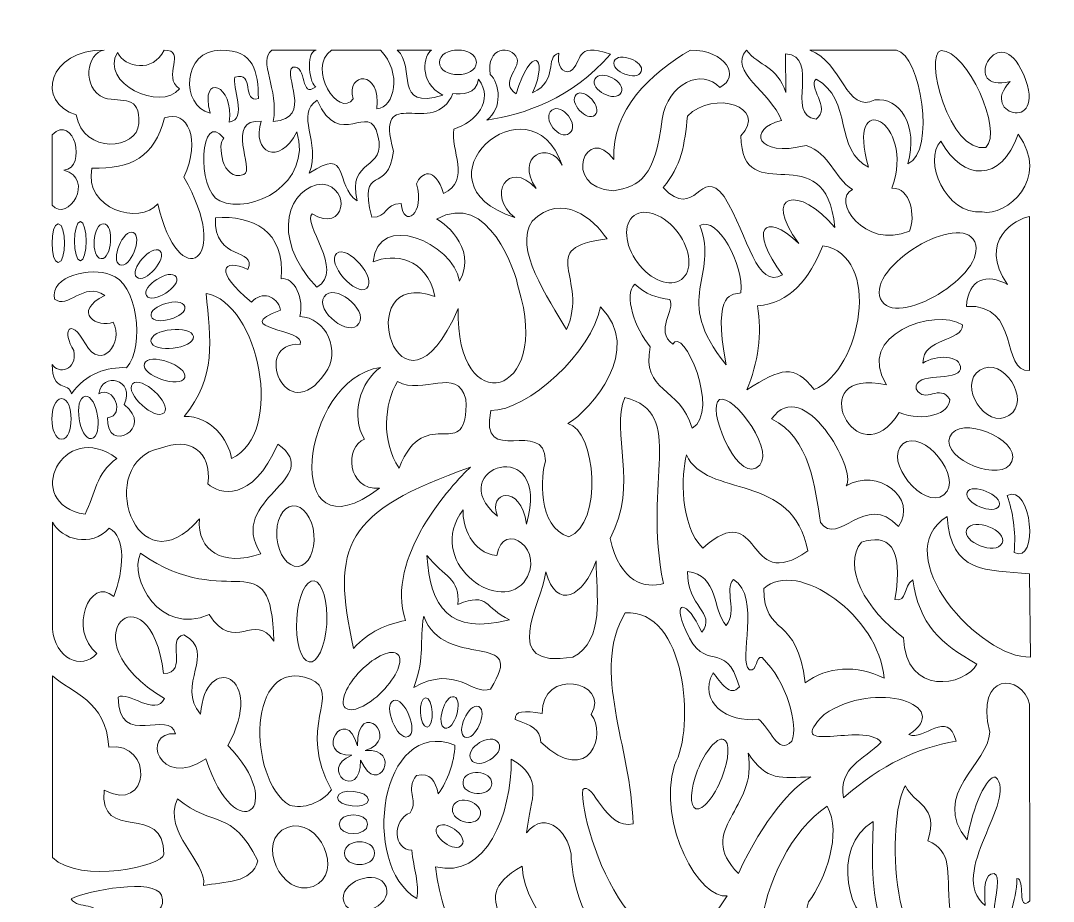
# Model space of a CAD drawing. Header units: centimetres. Extents: x -86 to 85, y -102 to 102.
# Drawn here: x 0.9 to 85.3, y 30.2 to 102.2 of the extents above; entities that cross this region are included whole.
import ezdxf

# ---------------------------------------------------------------- set-up
doc = ezdxf.new("R2010")
doc.units = ezdxf.units.CM
doc.header["$MEASUREMENT"] = 0
doc.layers.add('layer 1', color=7, linetype='Continuous')

msp = doc.modelspace()

# ---------------------------------------------------------------- linework, layer by layer
at = {"layer": 'layer 1', "color": 250, "lineweight": 9}
for points, knots in [([(82.63149, 98.24025), (80.59771, 102.19088), (77.66804, 96.21132), (81.74367, 97.20873), (81.74367, 97.20873), (79.00727, 94.45169), (85.27532, 92.81723), (82.63149, 98.24025)], [0, 0, 0, 0, 0.33333333, 0.33333333, 0.33333333, 0.33333333, 1, 1, 1, 1]), ([(45.797, 98.05835), (46.90812, 98.81141), (46.05024, 100.50659), (49.08943, 99.44958), (49.08943, 99.44958), (45.95293, 95.81635), (41.99629, 94.50495), (38.98224, 94.07004), (38.98224, 94.07004), (40.31483, 95.0085), (40.0349, 97.12484), (39.27119, 97.8049), (39.27119, 97.8049), (38.87978, 100.01605), (41.02997, 100.29372), (41.45935, 99.07193), (41.45935, 99.07193), (41.73836, 98.27797), (39.96606, 97.11551), (41.39422, 96.21095), (41.39422, 96.21095), (42.55402, 100.17616), (44.11815, 99.46736), (42.72746, 96.3019), (42.72746, 96.3019), (44.89608, 97.29932), (43.678, 99.22564), (44.87901, 99.52635), (44.87901, 99.52635), (44.6607, 98.56461), (45.19319, 97.81785), (45.797, 98.05835)], [0, 0, 0, 0, 0.11111111, 0.11111111, 0.11111111, 0.11111111, 0.22222222, 0.22222222, 0.22222222, 0.22222222, 0.33333333, 0.33333333, 0.33333333, 0.33333333, 0.44444444, 0.44444444, 0.44444444, 0.44444444, 0.55555556, 0.55555556, 0.55555556, 0.55555556, 0.66666667, 0.66666667, 0.66666667, 0.66666667, 0.77777778, 0.77777778, 0.77777778, 0.77777778, 1, 1, 1, 1]), ([(7.72425, 99.78577), (3.14924, 99.81124), (2.08835, 95.51974), (5.4446, 94.49559), (5.4446, 94.49559), (6.03346, 91.22978), (10.4683, 91.64565), (10.55064, 93.77759), (10.55064, 93.77759), (10.67203, 96.16814), (9.22734, 95.47777), (7.72424, 95.87554), (7.72424, 95.87554), (5.83337, 96.68915), (6.30512, 99.59915), (7.72425, 99.78577)], [0, 0, 0, 0, 0.2, 0.2, 0.2, 0.2, 0.4, 0.4, 0.4, 0.4, 0.6, 0.6, 0.6, 0.6, 1, 1, 1, 1]), ([(12.62376, 99.78576), (11.70637, 97.8888), (9.40914, 98.36825), (8.81387, 99.58238), (8.81387, 99.58238), (7.28617, 97.12002), (12.38705, 94.70322), (13.86595, 96.63379), (13.86595, 96.63379), (12.40539, 97.59309), (14.52065, 99.78578), (12.62376, 99.78576)], [0, 0, 0, 0, 0.25, 0.25, 0.25, 0.25, 0.5, 0.5, 0.5, 0.5, 1, 1, 1, 1]), ([(17.26635, 99.78577), (14.07637, 99.78577), (13.9611, 95.20847), (16.37208, 94.63854), (16.37208, 94.63854), (15.49898, 98.08272), (18.4159, 96.89927), (17.92746, 93.90707), (17.92746, 93.90707), (19.4983, 94.07906), (18.1241, 96.88509), (18.41155, 97.57136), (18.41155, 97.57136), (20.03782, 98.12692), (18.94763, 95.40101), (20.3251, 95.82565), (20.3251, 95.82565), (20.30802, 98.02159), (19.98165, 99.78577), (17.26635, 99.78577)], [0, 0, 0, 0, 0.16666667, 0.16666667, 0.16666667, 0.16666667, 0.33333333, 0.33333333, 0.33333333, 0.33333333, 0.5, 0.5, 0.5, 0.5, 0.66666667, 0.66666667, 0.66666667, 0.66666667, 1, 1, 1, 1]), ([(21.43125, 99.78577), (21.43125, 99.78577), (25.03925, 99.78577), (25.03925, 99.78577), (25.03925, 99.78577), (24.09412, 99.5578), (24.56593, 96.86859), (25.00685, 96.79433), (25.00685, 96.79433), (23.70675, 95.74306), (24.35026, 98.56786), (23.1436, 98.40329), (23.1436, 98.40329), (22.24712, 97.83409), (24.88444, 94.17297), (21.53039, 93.95807), (21.53039, 93.95807), (22.04109, 96.60589), (20.23455, 98.8921), (21.43125, 99.78577)], [0, 0, 0, 0, 0.16666667, 0.16666667, 0.16666667, 0.16666667, 0.33333333, 0.33333333, 0.33333333, 0.33333333, 0.5, 0.5, 0.5, 0.5, 0.66666667, 0.66666667, 0.66666667, 0.66666667, 1, 1, 1, 1]), ([(28.07634, 95.81631), (27.42935, 97.95972), (30.3891, 98.26426), (30.00482, 94.97535), (30.00482, 94.97535), (31.46367, 95.16423), (32.09387, 97.8674), (30.3031, 99.78576), (30.3031, 99.78576), (30.3031, 99.78576), (26.29308, 99.78577), (26.29308, 99.78577), (26.29308, 99.78577), (24.2199, 98.31822), (26.91416, 94.13605), (28.07634, 95.81631)], [0, 0, 0, 0, 0.2, 0.2, 0.2, 0.2, 0.4, 0.4, 0.4, 0.4, 0.6, 0.6, 0.6, 0.6, 1, 1, 1, 1]), ([(31.66545, 99.78577), (31.66545, 99.78577), (34.47385, 99.78577), (34.47385, 99.78577), (34.47385, 99.78577), (33.84492, 99.43741), (33.34471, 97.13104), (35.39556, 96.11272), (35.39556, 96.11272), (31.26072, 94.82321), (33.24658, 98.37937), (31.66545, 99.78577)], [0, 0, 0, 0, 0.25, 0.25, 0.25, 0.25, 0.5, 0.5, 0.5, 0.5, 1, 1, 1, 1]), ([(38.13141, 98.78351), (38.13141, 97.45047), (35.12454, 97.45045), (35.12454, 98.78351), (35.12454, 98.78351), (35.12454, 100.11657), (38.13141, 100.11655), (38.13141, 98.78351)], [0, 0, 0, 0, 0.33333333, 0.33333333, 0.33333333, 0.33333333, 1, 1, 1, 1]), ([(55.61942, 99.78578), (52.38388, 97.87796), (49.13696, 94.90359), (49.3623, 90.83996), (49.3623, 90.83996), (47.17842, 93.90006), (44.96193, 88.56833), (49.32911, 88.2871), (49.32911, 88.2871), (51.54105, 88.62497), (52.72154, 89.46043), (53.32598, 94.15233), (53.32598, 94.15233), (53.76546, 97.0867), (56.56709, 98.32445), (58.01674, 96.72879), (58.01674, 96.72879), (59.7599, 97.61225), (58.52854, 99.78579), (55.61942, 99.78578)], [0, 0, 0, 0, 0.16666667, 0.16666667, 0.16666667, 0.16666667, 0.33333333, 0.33333333, 0.33333333, 0.33333333, 0.5, 0.5, 0.5, 0.5, 0.66666667, 0.66666667, 0.66666667, 0.66666667, 1, 1, 1, 1]), ([(51.60368, 98.02477), (51.28553, 97.19575), (49.07995, 98.04214), (49.39808, 98.87118), (49.39808, 98.87118), (49.71624, 99.70023), (51.92181, 98.85381), (51.60368, 98.02477)], [0, 0, 0, 0, 0.33333333, 0.33333333, 0.33333333, 0.33333333, 1, 1, 1, 1]), ([(60.19476, 99.78577), (58.69428, 98.01056), (62.16902, 96.41217), (63.05876, 94.03985), (63.05876, 94.03985), (60.23914, 93.37988), (60.97328, 90.94033), (65.06703, 92.00355), (65.06703, 92.00355), (67.06685, 91.2863), (67.27253, 89.45088), (68.87269, 88.38901), (68.87269, 88.38901), (67.06521, 87.61323), (69.81708, 83.42602), (73.5147, 84.99305), (73.5147, 84.99305), (74.0321, 86.18985), (73.63669, 88.57474), (72.08331, 88.4954), (72.08331, 88.4954), (74.07505, 94.06201), (68.22203, 96.84669), (70.1789, 90.22442), (70.1789, 90.22442), (67.38515, 91.52363), (68.89468, 95.77692), (65.89272, 97.4143), (65.89272, 97.4143), (65.14383, 96.82215), (67.15228, 95.08386), (65.89272, 94.14574), (65.89272, 94.14574), (63.30315, 94.4662), (66.30951, 99.2113), (63.40462, 99.49354), (63.40462, 99.49354), (63.40462, 99.49354), (63.40718, 96.33519), (63.40718, 96.33519), (63.40718, 96.33519), (62.76236, 98.46266), (61.21545, 98.46017), (60.19476, 99.78577)], [0, 0, 0, 0, 0.08333333, 0.08333333, 0.08333333, 0.08333333, 0.16666667, 0.16666667, 0.16666667, 0.16666667, 0.25, 0.25, 0.25, 0.25, 0.33333333, 0.33333333, 0.33333333, 0.33333333, 0.41666667, 0.41666667, 0.41666667, 0.41666667, 0.5, 0.5, 0.5, 0.5, 0.58333333, 0.58333333, 0.58333333, 0.58333333, 0.66666667, 0.66666667, 0.66666667, 0.66666667, 0.75, 0.75, 0.75, 0.75, 0.83333333, 0.83333333, 0.83333333, 0.83333333, 1, 1, 1, 1]), ([(65.37323, 99.7855), (65.37323, 99.7855), (72.45743, 99.77976), (72.45743, 99.77976), (72.45743, 99.77976), (74.42844, 99.40728), (75.69684, 91.52281), (73.39534, 90.48378), (73.39534, 90.48378), (74.26705, 93.66988), (72.69264, 95.99557), (70.69221, 95.71084), (70.69221, 95.71084), (68.30751, 94.5712), (68.07744, 98.79636), (65.37323, 99.7855)], [0, 0, 0, 0, 0.2, 0.2, 0.2, 0.2, 0.4, 0.4, 0.4, 0.4, 0.6, 0.6, 0.6, 0.6, 1, 1, 1, 1]), ([(76.10497, 99.75292), (74.65443, 99.44831), (76.79424, 91.2809), (79.75112, 91.84053), (79.75112, 91.84053), (81.21805, 93.18742), (78.19358, 99.78577), (76.10497, 99.75292)], [0, 0, 0, 0, 0.33333333, 0.33333333, 0.33333333, 0.33333333, 1, 1, 1, 1]), ([(43.01554, 88.47586), (41.21613, 91.14656), (44.09486, 92.44255), (45.15529, 90.38296), (45.15529, 90.38296), (42.45533, 97.9343), (32.50168, 88.9134), (41.28966, 86.1019), (41.28966, 86.1019), (38.92759, 87.8517), (40.70433, 90.98841), (43.01554, 88.47586)], [0, 0, 0, 0, 0.25, 0.25, 0.25, 0.25, 0.5, 0.5, 0.5, 0.5, 1, 1, 1, 1]), ([(49.95438, 96.31172), (49.50205, 95.44102), (47.3739, 96.54662), (47.82621, 97.41734), (47.82621, 97.41734), (48.27857, 98.28805), (50.40672, 97.18239), (49.95438, 96.31172)], [0, 0, 0, 0, 0.33333333, 0.33333333, 0.33333333, 0.33333333, 1, 1, 1, 1]), ([(29.58721, 86.14138), (30.9452, 86.09957), (30.57584, 87.22404), (31.99321, 87.26079), (31.99321, 87.26079), (32.20018, 85.10539), (33.96138, 86.46019), (33.23944, 88.85086), (33.23944, 88.85086), (33.63271, 89.78259), (34.72997, 90.38214), (35.44786, 88.0701), (35.44786, 88.0701), (37.76006, 89.15064), (35.96233, 91.64398), (36.29228, 93.33432), (36.29228, 93.33432), (38.09003, 93.89632), (39.61664, 95.67533), (38.31347, 97.40865), (38.31347, 97.40865), (38.1289, 96.15113), (36.91377, 96.15035), (36.21093, 96.25072), (36.21093, 96.25072), (34.72359, 92.46049), (29.73657, 97.29584), (31.36372, 91.5226), (31.36372, 91.5226), (30.96703, 87.92884), (28.43756, 90.58515), (29.58721, 86.14138)], [0, 0, 0, 0, 0.11111111, 0.11111111, 0.11111111, 0.11111111, 0.22222222, 0.22222222, 0.22222222, 0.22222222, 0.33333333, 0.33333333, 0.33333333, 0.33333333, 0.44444444, 0.44444444, 0.44444444, 0.44444444, 0.55555556, 0.55555556, 0.55555556, 0.55555556, 0.66666667, 0.66666667, 0.66666667, 0.66666667, 0.77777778, 0.77777778, 0.77777778, 0.77777778, 1, 1, 1, 1]), ([(47.82586, 94.47589), (47.16486, 93.87292), (45.63103, 95.55438), (46.29206, 96.15733), (46.29206, 96.15733), (46.95306, 96.76032), (48.48686, 95.07884), (47.82586, 94.47589)], [0, 0, 0, 0, 0.33333333, 0.33333333, 0.33333333, 0.33333333, 1, 1, 1, 1]), ([(55.37337, 94.40091), (55.17553, 92.07584), (54.87312, 90.30156), (53.39414, 88.56069), (53.39414, 88.56069), (56.05089, 85.70273), (56.40905, 90.44377), (58.37184, 87.8298), (58.37184, 87.8298), (60.4093, 84.46771), (61.02361, 80.2165), (63.14103, 81.42383), (63.14103, 81.42383), (60.4022, 85.07843), (61.56485, 86.76783), (64.48219, 83.98283), (64.48219, 83.98283), (61.37391, 88.12612), (64.52473, 88.798), (67.41951, 85.29357), (67.41951, 85.29357), (66.67331, 93.14758), (59.85536, 86.45408), (59.74235, 92.78864), (59.74235, 92.78864), (61.97928, 95.17683), (57.54824, 96.55137), (55.37337, 94.40091)], [0, 0, 0, 0, 0.125, 0.125, 0.125, 0.125, 0.25, 0.25, 0.25, 0.25, 0.375, 0.375, 0.375, 0.375, 0.5, 0.5, 0.5, 0.5, 0.625, 0.625, 0.625, 0.625, 0.75, 0.75, 0.75, 0.75, 1, 1, 1, 1]), ([(25.12531, 95.68661), (26.95363, 91.45674), (29.3876, 95.78436), (30.09322, 92.79348), (30.09322, 92.79348), (30.85632, 89.85965), (27.50305, 91.01177), (28.40074, 87.46208), (28.40074, 87.46208), (26.49833, 88.72384), (27.86579, 92.02458), (24.47638, 89.72041), (24.47638, 89.72041), (25.49395, 92.26952), (23.26142, 94.55466), (25.12531, 95.68661)], [0, 0, 0, 0, 0.2, 0.2, 0.2, 0.2, 0.4, 0.4, 0.4, 0.4, 0.6, 0.6, 0.6, 0.6, 1, 1, 1, 1]), ([(45.74659, 92.98867), (44.90553, 92.34143), (43.45386, 94.22787), (44.29494, 94.8751), (44.29494, 94.8751), (45.13598, 95.52234), (46.58765, 93.63588), (45.74659, 92.98867)], [0, 0, 0, 0, 0.33333333, 0.33333333, 0.33333333, 0.33333333, 1, 1, 1, 1]), ([(3.47343, 92.85539), (5.264, 94.66634), (6.34395, 90.18121), (4.43361, 89.97196), (4.43361, 89.97196), (7.00315, 89.27654), (4.78585, 85.6399), (3.47113, 87.11314), (3.47113, 87.11314), (3.47113, 87.11314), (3.47343, 92.85539), (3.47343, 92.85539)], [0, 0, 0, 0, 0.25, 0.25, 0.25, 0.25, 0.5, 0.5, 0.5, 0.5, 1, 1, 1, 1]), ([(14.22131, 89.41574), (18.26745, 82.52928), (13.80442, 79.70701), (12.10468, 87.23295), (12.10468, 87.23295), (10.62308, 85.46751), (6.04985, 86.78012), (6.71289, 90.14425), (6.71289, 90.14425), (9.94754, 90.05178), (11.79431, 91.06107), (12.66434, 94.25582), (12.66434, 94.25582), (14.50882, 94.93446), (15.70084, 92.51269), (14.22131, 89.41574)], [0, 0, 0, 0, 0.2, 0.2, 0.2, 0.2, 0.4, 0.4, 0.4, 0.4, 0.6, 0.6, 0.6, 0.6, 1, 1, 1, 1]), ([(17.50149, 92.58881), (15.55822, 95.06428), (15.20129, 88.33661), (17.16411, 87.47262), (17.16411, 87.47262), (19.7632, 86.28103), (24.75314, 88.92222), (23.46641, 93.09938), (23.46641, 93.09938), (22.02845, 90.26711), (19.73838, 91.40929), (20.5513, 93.97475), (20.5513, 93.97475), (17.52956, 94.17263), (20.07568, 90.02189), (19.13353, 89.6282), (19.13353, 89.6282), (17.32374, 88.9583), (16.94809, 92.23096), (17.50149, 92.58881)], [0, 0, 0, 0, 0.16666667, 0.16666667, 0.16666667, 0.16666667, 0.33333333, 0.33333333, 0.33333333, 0.33333333, 0.5, 0.5, 0.5, 0.5, 0.66666667, 0.66666667, 0.66666667, 0.66666667, 1, 1, 1, 1]), ([(76.07738, 92.34139), (77.89508, 89.08949), (81.00381, 88.91569), (82.40865, 92.93016), (82.40865, 92.93016), (85.05257, 89.22658), (81.44969, 86.17652), (79.45888, 86.56568), (79.45888, 86.56568), (76.41878, 86.29757), (74.62096, 90.79668), (76.07738, 92.34139)], [0, 0, 0, 0, 0.25, 0.25, 0.25, 0.25, 0.5, 0.5, 0.5, 0.5, 1, 1, 1, 1]), ([(24.70466, 86.4172), (23.86492, 85.65702), (27.42994, 81.78415), (25.10016, 80.4121), (25.10016, 80.4121), (21.11781, 84.58514), (22.90028, 88.72721), (25.56507, 88.83697), (25.56507, 88.83697), (27.95254, 88.51905), (27.4102, 84.78809), (24.70466, 86.4172)], [0, 0, 0, 0, 0.25, 0.25, 0.25, 0.25, 0.5, 0.5, 0.5, 0.5, 1, 1, 1, 1]), ([(36.76313, 80.90588), (38.30971, 83.75896), (35.16755, 85.91116), (34.87269, 85.96938), (34.87269, 85.96938), (39.12456, 88.40235), (41.37322, 81.56756), (41.5681, 80.3426), (41.5681, 80.3426), (44.41125, 71.39322), (36.35999, 69.37904), (36.64896, 78.67589), (36.64896, 78.67589), (31.85163, 67.50025), (27.58457, 82.27938), (34.75211, 79.64857), (34.75211, 79.64857), (34.07681, 82.92833), (31.32937, 83.15351), (29.7022, 82.4937), (29.7022, 82.4937), (30.02834, 86.62149), (36.19128, 84.119), (36.76313, 80.90588)], [0, 0, 0, 0, 0.14285714, 0.14285714, 0.14285714, 0.14285714, 0.28571429, 0.28571429, 0.28571429, 0.28571429, 0.42857143, 0.42857143, 0.42857143, 0.42857143, 0.57142857, 0.57142857, 0.57142857, 0.57142857, 0.71428571, 0.71428571, 0.71428571, 0.71428571, 1, 1, 1, 1]), ([(42.68979, 85.82254), (45.12333, 88.20834), (47.72882, 86.01135), (48.80764, 84.36094), (48.80764, 84.36094), (42.83289, 83.66558), (47.41511, 81.18334), (45.50001, 76.94967), (45.50001, 76.94967), (43.98968, 79.55968), (41.13973, 83.60417), (42.68979, 85.82254)], [0, 0, 0, 0, 0.25, 0.25, 0.25, 0.25, 0.5, 0.5, 0.5, 0.5, 1, 1, 1, 1]), ([(54.4151, 85.12546), (55.56692, 83.7568), (55.84685, 81.98732), (55.04022, 81.17403), (55.04022, 81.17403), (54.23358, 80.36075), (52.64533, 80.81113), (51.49351, 82.17978), (51.49351, 82.17978), (50.34169, 83.54842), (50.06176, 85.3179), (50.8684, 86.13119), (50.8684, 86.13119), (51.67503, 86.94448), (53.26327, 86.4941), (54.4151, 85.12546)], [0, 0, 0, 0, 0.2, 0.2, 0.2, 0.2, 0.4, 0.4, 0.4, 0.4, 0.6, 0.6, 0.6, 0.6, 1, 1, 1, 1]), ([(16.80653, 86.09623), (16.67168, 82.39646), (20.22845, 83.73722), (19.47017, 81.87268), (19.47017, 81.87268), (17.41377, 82.80173), (16.62392, 81.76018), (19.75513, 79.19366), (19.75513, 79.19366), (20.61896, 80.12157), (21.83255, 79.75649), (22.13687, 78.55084), (22.13687, 78.55084), (17.79576, 76.93935), (24.29051, 77.06631), (23.74958, 75.74562), (23.74958, 75.74562), (19.70406, 76.0197), (22.59921, 68.69148), (25.77662, 73.39205), (25.77662, 73.39205), (27.11916, 75.12673), (25.87221, 77.96956), (23.69647, 78.01826), (23.69647, 78.01826), (24.10284, 79.39123), (23.24537, 81.32029), (22.18584, 81.09624), (22.18584, 81.09624), (22.53385, 85.06538), (19.84056, 86.29234), (16.80653, 86.09623)], [0, 0, 0, 0, 0.11111111, 0.11111111, 0.11111111, 0.11111111, 0.22222222, 0.22222222, 0.22222222, 0.22222222, 0.33333333, 0.33333333, 0.33333333, 0.33333333, 0.44444444, 0.44444444, 0.44444444, 0.44444444, 0.55555556, 0.55555556, 0.55555556, 0.55555556, 0.66666667, 0.66666667, 0.66666667, 0.66666667, 0.77777778, 0.77777778, 0.77777778, 0.77777778, 1, 1, 1, 1]), ([(58.53768, 74.0827), (57.36145, 80.37519), (59.15497, 79.75673), (59.75227, 79.94722), (59.75227, 79.94722), (59.99944, 82.30015), (57.80225, 86.25346), (56.40215, 85.45981), (56.40215, 85.45981), (58.01121, 81.25587), (54.04988, 79.61767), (58.53768, 74.0827)], [0, 0, 0, 0, 0.25, 0.25, 0.25, 0.25, 0.5, 0.5, 0.5, 0.5, 1, 1, 1, 1]), ([(78.85056, 84.11031), (80.00355, 81.48017), (72.29364, 76.88106), (71.16365, 79.45873), (71.16365, 79.45873), (70.01067, 82.08892), (77.7206, 86.68799), (78.85056, 84.11031)], [0, 0, 0, 0, 0.33333333, 0.33333333, 0.33333333, 0.33333333, 1, 1, 1, 1]), ([(83.33903, 86.18763), (83.33903, 86.18763), (83.33903, 73.61874), (83.33903, 73.61874), (83.33903, 73.61874), (80.90486, 73.44598), (82.64628, 79.09656), (78.17181, 78.84882), (78.17181, 78.84882), (78.32366, 81.11947), (79.84778, 81.56017), (81.53148, 80.64179), (81.53148, 80.64179), (79.03136, 84.20567), (82.2579, 86.05012), (83.33903, 86.18763)], [0, 0, 0, 0, 0.2, 0.2, 0.2, 0.2, 0.4, 0.4, 0.4, 0.4, 0.6, 0.6, 0.6, 0.6, 1, 1, 1, 1]), ([(3.97607, 85.59937), (4.65107, 85.59937), (4.65104, 82.42793), (3.97607, 82.42793), (3.97607, 82.42793), (3.3011, 82.42793), (3.30107, 85.59937), (3.97607, 85.59937)], [0, 0, 0, 0, 0.33333333, 0.33333333, 0.33333333, 0.33333333, 1, 1, 1, 1]), ([(5.77641, 85.78014), (6.40269, 85.78014), (6.40269, 82.56787), (5.77641, 82.56787), (5.77641, 82.56787), (5.15016, 82.56787), (5.15016, 85.78014), (5.77641, 85.78014)], [0, 0, 0, 0, 0.33333333, 0.33333333, 0.33333333, 0.33333333, 1, 1, 1, 1]), ([(7.6838, 85.59933), (8.57024, 85.53401), (8.36022, 82.68338), (7.47381, 82.74867), (7.47381, 82.74867), (6.58739, 82.81399), (6.79738, 85.66462), (7.6838, 85.59933)], [0, 0, 0, 0, 0.33333333, 0.33333333, 0.33333333, 0.33333333, 1, 1, 1, 1]), ([(10.09928, 84.88125), (10.9214, 84.54345), (9.83511, 81.89954), (9.01297, 82.23734), (9.01297, 82.23734), (8.19082, 82.57513), (9.27713, 85.21903), (10.09928, 84.88125)], [0, 0, 0, 0, 0.33333333, 0.33333333, 0.33333333, 0.33333333, 1, 1, 1, 1]), ([(12.27212, 83.37924), (12.94159, 82.79457), (11.06138, 80.64166), (10.39193, 81.22629), (10.39193, 81.22629), (9.72245, 81.81096), (11.60264, 83.96389), (12.27212, 83.37924)], [0, 0, 0, 0, 0.33333333, 0.33333333, 0.33333333, 0.33333333, 1, 1, 1, 1]), ([(26.7189, 83.17816), (27.59819, 83.9384), (30.05699, 81.09461), (29.1777, 80.33436), (29.1777, 80.33436), (28.29844, 79.57411), (25.8396, 82.41789), (26.7189, 83.17816)], [0, 0, 0, 0, 0.33333333, 0.33333333, 0.33333333, 0.33333333, 1, 1, 1, 1]), ([(66.43319, 83.80897), (71.29551, 83.03357), (69.62426, 73.66577), (65.73359, 72.05284), (65.73359, 72.05284), (64.07659, 74.15831), (63.08497, 73.81731), (60.23285, 72.03719), (60.23285, 72.03719), (61.1443, 74.23611), (61.51095, 76.60368), (61.10208, 78.90104), (61.10208, 78.90104), (63.74532, 79.08535), (65.33847, 81.06972), (66.43319, 83.80897)], [0, 0, 0, 0, 0.2, 0.2, 0.2, 0.2, 0.4, 0.4, 0.4, 0.4, 0.6, 0.6, 0.6, 0.6, 1, 1, 1, 1]), ([(3.66788, 79.44531), (3.25075, 81.36868), (6.74052, 82.09838), (8.2303, 81.41461), (8.2303, 81.41461), (10.4069, 80.88827), (11.09238, 75.63902), (9.55232, 73.83372), (9.55232, 73.83372), (7.98889, 73.92933), (6.21345, 73.36557), (5.05079, 71.71169), (5.05079, 71.71169), (4.84387, 72.71682), (3.47344, 71.79101), (3.47344, 74.08999), (3.47344, 74.08999), (3.92896, 73.30633), (5.5535, 73.59686), (5.24437, 75.23927), (5.24437, 75.23927), (4.25361, 76.75761), (4.88697, 78.12619), (6.18409, 75.78014), (6.18409, 75.78014), (7.50854, 73.48547), (9.3536, 75.92016), (8.45822, 77.56059), (8.45822, 77.56059), (7.2208, 77.01394), (4.99188, 78.37937), (7.78582, 79.74464), (7.78582, 79.74464), (6.04342, 80.93878), (4.72781, 78.56227), (3.66788, 79.44531)], [0, 0, 0, 0, 0.1, 0.1, 0.1, 0.1, 0.2, 0.2, 0.2, 0.2, 0.3, 0.3, 0.3, 0.3, 0.4, 0.4, 0.4, 0.4, 0.5, 0.5, 0.5, 0.5, 0.6, 0.6, 0.6, 0.6, 0.7, 0.7, 0.7, 0.7, 0.8, 0.8, 0.8, 0.8, 1, 1, 1, 1]), ([(13.59765, 81.25815), (14.07376, 80.50761), (11.66002, 78.97651), (11.18393, 79.72705), (11.18393, 79.72705), (10.70783, 80.47765), (13.12157, 82.00873), (13.59765, 81.25815)], [0, 0, 0, 0, 0.33333333, 0.33333333, 0.33333333, 0.33333333, 1, 1, 1, 1]), ([(28.54019, 77.43945), (27.76531, 76.25343), (24.93222, 78.46862), (25.69897, 79.64222), (25.69897, 79.64222), (26.47386, 80.82828), (29.30691, 78.61304), (28.54019, 77.43945)], [0, 0, 0, 0, 0.33333333, 0.33333333, 0.33333333, 0.33333333, 1, 1, 1, 1]), ([(51.07212, 80.66888), (51.92411, 79.82526), (52.90304, 79.5539), (53.92876, 79.41598), (53.92876, 79.41598), (54.45077, 78.5932), (52.65509, 76.85171), (54.17934, 75.75747), (54.17934, 75.75747), (55, 77.36153), (58.11992, 70.26987), (55.75801, 68.89153), (55.75801, 68.89153), (54.82064, 72.30356), (51.55285, 71.83156), (52.34451, 75.54429), (52.34451, 75.54429), (51.0746, 77.00188), (50.14926, 79.80647), (51.07212, 80.66888)], [0, 0, 0, 0, 0.16666667, 0.16666667, 0.16666667, 0.16666667, 0.33333333, 0.33333333, 0.33333333, 0.33333333, 0.5, 0.5, 0.5, 0.5, 0.66666667, 0.66666667, 0.66666667, 0.66666667, 1, 1, 1, 1]), ([(14.30839, 78.84657), (14.55913, 77.99385), (11.81687, 77.18744), (11.56612, 78.04017), (11.56612, 78.04017), (11.31537, 78.89291), (14.05764, 79.69928), (14.30839, 78.84657)], [0, 0, 0, 0, 0.33333333, 0.33333333, 0.33333333, 0.33333333, 1, 1, 1, 1]), ([(16.04369, 79.9053), (20.35333, 79.17783), (22.5599, 68.46845), (18.12663, 66.42496), (18.12663, 66.42496), (17.87228, 67.99714), (16.44967, 69.87684), (14.26147, 69.86633), (14.26147, 69.86633), (16.88963, 72.98777), (16.45273, 76.17205), (16.04369, 79.9053)], [0, 0, 0, 0, 0.25, 0.25, 0.25, 0.25, 0.5, 0.5, 0.5, 0.5, 1, 1, 1, 1]), ([(48.27632, 78.80262), (47.60612, 75.17063), (42.31822, 70.29705), (39.30855, 70.33971), (39.30855, 70.33971), (38.31779, 65.58198), (43.73392, 69.88617), (43.78268, 66.22143), (43.78268, 66.22143), (43.41226, 65.14765), (43.05956, 60.80082), (45.69352, 60.03663), (45.69352, 60.03663), (48.48869, 61.01912), (47.90383, 68.78731), (45.61091, 69.27122), (45.61091, 69.27122), (47.51637, 70.40061), (51.8275, 75.36613), (48.27632, 78.80262)], [0, 0, 0, 0, 0.16666667, 0.16666667, 0.16666667, 0.16666667, 0.33333333, 0.33333333, 0.33333333, 0.33333333, 0.5, 0.5, 0.5, 0.5, 0.66666667, 0.66666667, 0.66666667, 0.66666667, 1, 1, 1, 1]), ([(77.86081, 77.35314), (77.85207, 75.87545), (74.60609, 76.36464), (74.62023, 74.2214), (74.62023, 74.2214), (75.68823, 74.8754), (77.72361, 74.95992), (77.70259, 73.7285), (77.70259, 73.7285), (77.46709, 72.64144), (73.88635, 73.60393), (74.0578, 72.10287), (74.0578, 72.10287), (74.82199, 70.81372), (75.99311, 72.60454), (76.80478, 71.24945), (76.80478, 71.24945), (76.84798, 70.10802), (74.68975, 69.3499), (72.68198, 70.18884), (72.68198, 70.18884), (69.22854, 64.55025), (64.61348, 74.00258), (71.64316, 72.44275), (71.64316, 72.44275), (69.02732, 76.54438), (75.56608, 78.74537), (77.86081, 77.35314)], [0, 0, 0, 0, 0.125, 0.125, 0.125, 0.125, 0.25, 0.25, 0.25, 0.25, 0.375, 0.375, 0.375, 0.375, 0.5, 0.5, 0.5, 0.5, 0.625, 0.625, 0.625, 0.625, 0.75, 0.75, 0.75, 0.75, 1, 1, 1, 1]), ([(11.54723, 75.9955), (11.43435, 77.00463), (14.89747, 77.39199), (15.01035, 76.3829), (15.01035, 76.3829), (15.12323, 75.37382), (11.66013, 74.98641), (11.54723, 75.9955)], [0, 0, 0, 0, 0.33333333, 0.33333333, 0.33333333, 0.33333333, 1, 1, 1, 1]), ([(11.00605, 74.17534), (11.3369, 75.13533), (14.63144, 73.99987), (14.3006, 73.0399), (14.3006, 73.0399), (13.96974, 72.07994), (10.67519, 73.21536), (11.00605, 74.17534)], [0, 0, 0, 0, 0.33333333, 0.33333333, 0.33333333, 0.33333333, 1, 1, 1, 1]), ([(81.65124, 69.93409), (79.76909, 68.72732), (77.39316, 72.43286), (79.2753, 73.63964), (79.2753, 73.63964), (81.15744, 74.84645), (83.53336, 71.14088), (81.65124, 69.93409)], [0, 0, 0, 0, 0.33333333, 0.33333333, 0.33333333, 0.33333333, 1, 1, 1, 1]), ([(9.35077, 70.82207), (11.91824, 68.93108), (7.84168, 66.68516), (8.00641, 69.75581), (8.00641, 69.75581), (9.49716, 69.93479), (8.47448, 72.44382), (7.29259, 71.70155), (7.29259, 71.70155), (7.48913, 73.55901), (10.32713, 72.90908), (9.35077, 70.82207)], [0, 0, 0, 0, 0.25, 0.25, 0.25, 0.25, 0.5, 0.5, 0.5, 0.5, 1, 1, 1, 1]), ([(30.30601, 73.8553), (23.73715, 73.00939), (21.99617, 57.7704), (30.22788, 63.99606), (30.22788, 63.99606), (27.49216, 63.80027), (27.40991, 67.43383), (28.98874, 67.99581), (28.98874, 67.99581), (27.81091, 69.90624), (28.65615, 72.73009), (30.30601, 73.8553)], [0, 0, 0, 0, 0.25, 0.25, 0.25, 0.25, 0.5, 0.5, 0.5, 0.5, 1, 1, 1, 1]), ([(31.68398, 72.70832), (33.81155, 71.5455), (36.50796, 74.00903), (37.2838, 71.2684), (37.2838, 71.2684), (37.44029, 65.64077), (34.04703, 71.21921), (31.81416, 65.64597), (31.81416, 65.64597), (30.34864, 67.83489), (30.59725, 70.8797), (31.68398, 72.70832)], [0, 0, 0, 0, 0.25, 0.25, 0.25, 0.25, 0.5, 0.5, 0.5, 0.5, 1, 1, 1, 1]), ([(10.04098, 72.51316), (10.72493, 73.26364), (13.30048, 70.91633), (12.61652, 70.16586), (12.61652, 70.16586), (11.93255, 69.41538), (9.35701, 71.76271), (10.04098, 72.51316)], [0, 0, 0, 0, 0.33333333, 0.33333333, 0.33333333, 0.33333333, 1, 1, 1, 1]), ([(62.25719, 69.66018), (64.86575, 73.37315), (69.25605, 65.46038), (68.35743, 64.19498), (68.35743, 64.19498), (70.88433, 65.70559), (74.24256, 63.20104), (72.61871, 60.87878), (72.61871, 60.87878), (69.89247, 63.79311), (67.673, 59.11911), (66.2593, 61.19813), (66.2593, 61.19813), (65.7871, 64.03348), (65.4202, 68.12817), (62.25719, 69.66018)], [0, 0, 0, 0, 0.2, 0.2, 0.2, 0.2, 0.4, 0.4, 0.4, 0.4, 0.6, 0.6, 0.6, 0.6, 1, 1, 1, 1]), ([(57.9942, 71.23084), (59.07398, 71.80694), (62.96854, 66.65456), (60.97922, 65.63594), (60.97922, 65.63594), (59.27565, 64.76364), (56.91445, 70.65477), (57.9942, 71.23084)], [0, 0, 0, 0, 0.33333333, 0.33333333, 0.33333333, 0.33333333, 1, 1, 1, 1]), ([(4.23855, 71.31625), (5.27863, 71.31625), (5.2786, 67.99746), (4.23855, 67.99746), (4.23855, 67.99746), (3.19847, 67.99746), (3.19845, 71.31625), (4.23855, 71.31625)], [0, 0, 0, 0, 0.33333333, 0.33333333, 0.33333333, 0.33333333, 1, 1, 1, 1]), ([(6.16629, 71.50139), (7.17001, 71.65486), (7.69669, 68.21018), (6.69296, 68.0567), (6.69296, 68.0567), (5.68923, 67.90328), (5.16258, 71.34794), (6.16629, 71.50139)], [0, 0, 0, 0, 0.33333333, 0.33333333, 0.33333333, 0.33333333, 1, 1, 1, 1]), ([(50.26252, 71.40857), (49.07859, 68.52978), (51.4376, 64.31431), (49.06702, 59.90067), (49.06702, 59.90067), (49.89185, 56.18159), (51.94812, 55.81361), (53.42371, 56.20188), (53.42371, 56.20188), (51.64446, 64.56864), (55.38535, 70.12655), (50.26252, 71.40857)], [0, 0, 0, 0, 0.25, 0.25, 0.25, 0.25, 0.5, 0.5, 0.5, 0.5, 1, 1, 1, 1]), ([(81.88931, 66.18661), (81.15845, 64.33846), (76.08257, 66.34575), (76.81345, 68.19391), (76.81345, 68.19391), (77.54432, 70.04208), (82.62019, 68.03477), (81.88931, 66.18661)], [0, 0, 0, 0, 0.33333333, 0.33333333, 0.33333333, 0.33333333, 1, 1, 1, 1]), ([(6.16077, 61.8685), (0.89942, 62.75177), (4.35786, 69.72941), (8.75141, 66.4313), (8.75141, 66.4313), (7.0254, 65.17394), (7.01258, 63.59219), (6.16077, 61.8685)], [0, 0, 0, 0, 0.33333333, 0.33333333, 0.33333333, 0.33333333, 1, 1, 1, 1]), ([(42.24232, 61.07102), (41.71989, 64.4439), (39.02942, 63.70142), (39.86199, 61.71831), (39.86199, 61.71831), (35.19698, 65.56699), (44.33077, 68.68756), (42.24232, 61.07102)], [0, 0, 0, 0, 0.33333333, 0.33333333, 0.33333333, 0.33333333, 1, 1, 1, 1]), ([(72.98422, 67.61001), (74.63236, 68.94307), (77.98523, 64.79771), (76.3371, 63.46466), (76.3371, 63.46466), (74.68899, 62.13161), (71.33609, 66.27692), (72.98422, 67.61001)], [0, 0, 0, 0, 0.33333333, 0.33333333, 0.33333333, 0.33333333, 1, 1, 1, 1]), ([(21.91883, 67.59364), (25.89052, 64.69996), (17.60119, 63.16198), (20.52767, 58.64241), (20.52767, 58.64241), (17.35163, 57.5566), (15.33677, 58.87758), (15.50322, 61.4917), (15.50322, 61.4917), (10.3005, 55.43832), (6.85774, 66.19369), (12.33229, 67.26278), (12.33229, 67.26278), (14.59319, 68.19927), (16.56722, 67.09625), (16.19562, 64.35488), (16.19562, 64.35488), (17.14208, 63.47585), (19.76798, 62.76435), (21.91883, 67.59364)], [0, 0, 0, 0, 0.16666667, 0.16666667, 0.16666667, 0.16666667, 0.33333333, 0.33333333, 0.33333333, 0.33333333, 0.5, 0.5, 0.5, 0.5, 0.66666667, 0.66666667, 0.66666667, 0.66666667, 1, 1, 1, 1]), ([(55.30762, 66.72065), (56.87979, 63.10919), (64.06072, 65.39813), (65.2085, 58.86683), (65.2085, 58.86683), (59.92751, 55.18706), (61.57928, 63.4683), (56.63714, 59.10307), (56.63714, 59.10307), (54.74352, 60.9549), (54.85803, 65.13673), (55.30762, 66.72065)], [0, 0, 0, 0, 0.25, 0.25, 0.25, 0.25, 0.5, 0.5, 0.5, 0.5, 1, 1, 1, 1]), ([(37.66753, 65.71181), (36.15939, 64.35332), (30.63903, 58.31411), (32.33577, 53.19785), (32.33577, 53.19785), (30.79342, 52.86871), (29.34452, 52.28792), (28.10539, 50.91137), (28.10539, 50.91137), (26.23355, 59.28277), (27.33765, 62.1125), (37.66753, 65.71181)], [0, 0, 0, 0, 0.25, 0.25, 0.25, 0.25, 0.5, 0.5, 0.5, 0.5, 1, 1, 1, 1]), ([(80.83606, 62.5634), (80.48639, 61.72913), (77.87915, 62.82182), (78.22884, 63.65615), (78.22884, 63.65615), (78.57852, 64.49045), (81.18572, 63.39772), (80.83606, 62.5634)], [0, 0, 0, 0, 0.33333333, 0.33333333, 0.33333333, 0.33333333, 1, 1, 1, 1]), ([(81.50294, 63.4104), (83.52831, 64.41531), (84.11502, 57.71101), (82.06879, 58.73361), (82.06879, 58.73361), (82.24194, 60.55201), (81.95706, 61.99751), (81.50294, 63.4104)], [0, 0, 0, 0, 0.33333333, 0.33333333, 0.33333333, 0.33333333, 1, 1, 1, 1]), ([(24.86538, 60.22219), (24.74377, 61.58834), (23.96644, 62.63582), (23.12952, 62.56133), (23.12952, 62.56133), (22.2926, 62.48683), (21.7125, 61.31851), (21.83411, 59.95236), (21.83411, 59.95236), (21.95572, 58.58622), (22.73305, 57.53873), (23.56997, 57.61323), (23.56997, 57.61323), (24.40689, 57.68773), (24.98698, 58.85605), (24.86538, 60.22219)], [0, 0, 0, 0, 0.2, 0.2, 0.2, 0.2, 0.4, 0.4, 0.4, 0.4, 0.6, 0.6, 0.6, 0.6, 1, 1, 1, 1]), ([(39.79997, 58.50432), (37.75218, 58.70346), (37.00235, 60.89343), (37.04651, 62.23051), (37.04651, 62.23051), (33.91056, 58.09839), (39.78725, 53.70384), (42.0093, 56.30597), (42.0093, 56.30597), (43.98008, 58.90989), (40.30316, 61.53402), (39.79997, 58.50432)], [0, 0, 0, 0, 0.25, 0.25, 0.25, 0.25, 0.5, 0.5, 0.5, 0.5, 1, 1, 1, 1]), ([(76.609, 61.69183), (71.57112, 58.55362), (79.38533, 49.98936), (83.4059, 50.2062), (83.4059, 50.2062), (83.4059, 50.2062), (83.33902, 57.01114), (83.33902, 57.01114), (83.33902, 57.01114), (79.78551, 57.33476), (76.88114, 56.96426), (76.609, 61.69183)], [0, 0, 0, 0, 0.25, 0.25, 0.25, 0.25, 0.5, 0.5, 0.5, 0.5, 1, 1, 1, 1]), ([(78.21401, 60.6387), (78.69953, 61.67168), (81.57023, 60.54096), (81.08296, 59.50429), (81.08296, 59.50429), (80.59741, 58.47134), (77.72673, 59.60204), (78.21401, 60.6387)], [0, 0, 0, 0, 0.33333333, 0.33333333, 0.33333333, 0.33333333, 1, 1, 1, 1]), ([(8.5081, 55.15671), (9.32608, 57.27212), (9.54049, 60.01096), (8.13734, 60.73772), (8.13734, 60.73772), (6.67642, 59.09203), (4.23496, 59.80231), (3.49352, 61.21242), (3.49352, 61.21242), (3.49352, 61.21242), (3.49352, 52.48543), (3.49352, 52.48543), (3.49352, 52.48543), (3.71214, 50.11916), (5.84585, 49.04477), (7.12515, 50.4953), (7.12515, 50.4953), (4.77447, 52.3996), (6.54785, 56.85651), (8.5081, 55.15671)], [0, 0, 0, 0, 0.16666667, 0.16666667, 0.16666667, 0.16666667, 0.33333333, 0.33333333, 0.33333333, 0.33333333, 0.5, 0.5, 0.5, 0.5, 0.66666667, 0.66666667, 0.66666667, 0.66666667, 1, 1, 1, 1]), ([(21.59543, 51.49976), (21.3262, 59.97664), (18.05525, 53.59729), (10.68333, 58.67695), (10.68333, 58.67695), (9.73314, 56.62865), (12.2719, 51.90035), (16.3013, 53.67734), (16.3013, 53.67734), (18.36905, 50.40551), (19.99959, 53.99056), (21.59543, 51.49976)], [0, 0, 0, 0, 0.25, 0.25, 0.25, 0.25, 0.5, 0.5, 0.5, 0.5, 1, 1, 1, 1]), ([(72.33515, 54.90353), (73.36646, 54.68754), (72.98252, 55.96443), (73.7824, 56.51023), (73.7824, 56.51023), (74.33605, 52.85135), (76.02281, 51.31242), (79.03551, 49.6338), (79.03551, 49.6338), (78.05057, 47.81407), (73.19913, 46.95218), (73.02774, 51.78286), (73.02774, 51.78286), (69.94566, 54.06015), (67.98254, 57.60949), (69.59745, 59.59908), (69.59745, 59.59908), (71.70509, 60.23397), (73.09817, 59.39527), (72.33515, 54.90353)], [0, 0, 0, 0, 0.16666667, 0.16666667, 0.16666667, 0.16666667, 0.33333333, 0.33333333, 0.33333333, 0.33333333, 0.5, 0.5, 0.5, 0.5, 0.66666667, 0.66666667, 0.66666667, 0.66666667, 1, 1, 1, 1]), ([(36.62258, 54.50855), (39.19728, 55.54173), (38.75544, 54.20347), (40.84157, 53.25536), (40.84157, 53.25536), (35.88957, 51.9665), (34.3522, 54.31033), (34.09822, 58.5072), (34.09822, 58.5072), (35.48135, 56.74908), (36.83083, 56.62734), (36.62258, 54.50855)], [0, 0, 0, 0, 0.25, 0.25, 0.25, 0.25, 0.5, 0.5, 0.5, 0.5, 1, 1, 1, 1]), ([(65.0057, 48.08311), (66.72278, 49.45288), (69.27408, 49.58024), (71.44032, 48.48172), (71.44032, 48.48172), (71.06309, 53.52602), (64.35797, 58.2903), (61.61755, 55.79897), (61.61755, 55.79897), (61.63653, 51.83189), (64.38882, 53.67307), (65.0057, 48.08311)], [0, 0, 0, 0, 0.25, 0.25, 0.25, 0.25, 0.5, 0.5, 0.5, 0.5, 1, 1, 1, 1]), ([(12.58201, 48.85067), (14.68897, 48.92583), (12.69516, 51.725), (14.24167, 52.01528), (14.24167, 52.01528), (16.97459, 50.51501), (13.51786, 47.96253), (15.60149, 45.52952), (15.60149, 45.52952), (15.94739, 50.67719), (21.03535, 48.78211), (17.8258, 42.97296), (17.8258, 42.97296), (22.74476, 37.95703), (18.5129, 34.39545), (16.02532, 41.88186), (16.02532, 41.88186), (12.12083, 39.29601), (10.71097, 44.14997), (13.5456, 43.94158), (13.5456, 43.94158), (13.12711, 45.9925), (8.89428, 42.65775), (8.86954, 46.92577), (8.86954, 46.92577), (9.62644, 47.4744), (11.93073, 45.28023), (12.65378, 46.81874), (12.65378, 46.81874), (4.25891, 51.74298), (11.47454, 57.89975), (12.58201, 48.85067)], [0, 0, 0, 0, 0.11111111, 0.11111111, 0.11111111, 0.11111111, 0.22222222, 0.22222222, 0.22222222, 0.22222222, 0.33333333, 0.33333333, 0.33333333, 0.33333333, 0.44444444, 0.44444444, 0.44444444, 0.44444444, 0.55555556, 0.55555556, 0.55555556, 0.55555556, 0.66666667, 0.66666667, 0.66666667, 0.66666667, 0.77777778, 0.77777778, 0.77777778, 0.77777778, 1, 1, 1, 1]), ([(47.91479, 58.0501), (47.9135, 55.34719), (48.69049, 51.60669), (46.01038, 50.18182), (46.01038, 50.18182), (39.85748, 49.21741), (43.51485, 54.50628), (43.80165, 57.15307), (43.80165, 57.15307), (44.7178, 53.95251), (46.88719, 55.16225), (47.91479, 58.0501)], [0, 0, 0, 0, 0.25, 0.25, 0.25, 0.25, 0.5, 0.5, 0.5, 0.5, 1, 1, 1, 1]), ([(23.4525, 53.33624), (23.57043, 55.1637), (24.21483, 56.54558), (24.8915, 56.42209), (24.8915, 56.42209), (25.56816, 56.29861), (26.02126, 54.71645), (25.90333, 52.88898), (25.90333, 52.88898), (25.78539, 51.06152), (25.141, 49.67964), (24.46433, 49.80312), (24.46433, 49.80312), (23.78766, 49.9266), (23.33456, 51.50877), (23.4525, 53.33624)], [0, 0, 0, 0, 0.2, 0.2, 0.2, 0.2, 0.4, 0.4, 0.4, 0.4, 0.6, 0.6, 0.6, 0.6, 1, 1, 1, 1]), ([(55.38419, 57.18697), (57.9551, 56.88766), (57.39656, 54.06224), (58.53618, 52.77574), (58.53618, 52.77574), (59.53061, 54.04307), (58.33096, 55.62324), (59.14654, 56.55019), (59.14654, 56.55019), (61.43238, 55.07931), (59.4636, 49.9025), (60.45214, 49.14472), (60.45214, 49.14472), (61.12141, 49.00349), (60.93009, 50.33418), (61.47145, 50.15398), (61.47145, 50.15398), (63.53863, 48.20577), (64.45004, 44.62407), (63.90928, 43.34334), (63.90928, 43.34334), (62.75589, 42.08185), (62.12098, 44.4951), (61.18212, 45.12012), (61.18212, 45.12012), (58.66881, 44.7951), (56.18035, 46.51577), (57.46919, 48.92138), (57.46919, 48.92138), (58.12567, 48.12412), (58.87641, 46.86077), (59.62184, 47.77905), (59.62184, 47.77905), (58.46719, 51.83323), (56.77673, 48.67832), (55.25662, 52.37342), (55.25662, 52.37342), (54.06116, 54.88134), (55.3568, 54.96952), (56.54457, 52.22508), (56.54457, 52.22508), (57.78729, 53.87266), (55.31064, 54.28142), (55.38419, 57.18697)], [0, 0, 0, 0, 0.08333333, 0.08333333, 0.08333333, 0.08333333, 0.16666667, 0.16666667, 0.16666667, 0.16666667, 0.25, 0.25, 0.25, 0.25, 0.33333333, 0.33333333, 0.33333333, 0.33333333, 0.41666667, 0.41666667, 0.41666667, 0.41666667, 0.5, 0.5, 0.5, 0.5, 0.58333333, 0.58333333, 0.58333333, 0.58333333, 0.66666667, 0.66666667, 0.66666667, 0.66666667, 0.75, 0.75, 0.75, 0.75, 0.83333333, 0.83333333, 0.83333333, 0.83333333, 1, 1, 1, 1]), ([(50.28266, 53.80515), (55.2512, 54.17383), (56.05358, 44.41773), (54.3157, 41.37988), (54.3157, 41.37988), (52.8951, 36.48568), (56.39216, 30.33102), (58.63702, 30.69234), (58.63702, 30.69234), (52.07025, 20.25793), (46.4762, 36.24179), (46.8195, 39.38532), (46.8195, 39.38532), (47.65514, 40.15878), (48.71774, 36.00055), (50.93627, 36.58911), (50.93627, 36.58911), (50.78711, 42.96058), (47.47079, 49.06118), (50.28266, 53.80515)], [0, 0, 0, 0, 0.16666667, 0.16666667, 0.16666667, 0.16666667, 0.33333333, 0.33333333, 0.33333333, 0.33333333, 0.5, 0.5, 0.5, 0.5, 0.66666667, 0.66666667, 0.66666667, 0.66666667, 1, 1, 1, 1]), ([(33.83623, 53.54994), (35.49358, 48.9714), (42.48884, 52.54699), (39.27841, 47.59104), (39.27841, 47.59104), (37.80362, 46.99722), (36.46778, 49.67939), (33.03023, 47.71277), (33.03023, 47.71277), (33.98818, 50.4396), (33.44101, 51.35537), (33.83623, 53.54994)], [0, 0, 0, 0, 0.25, 0.25, 0.25, 0.25, 0.5, 0.5, 0.5, 0.5, 1, 1, 1, 1]), ([(31.71649, 50.42222), (32.19759, 49.94789), (31.62613, 48.58791), (30.44038, 47.3852), (30.44038, 47.3852), (29.25463, 46.18248), (27.90287, 45.59174), (27.42178, 46.06604), (27.42178, 46.06604), (26.94067, 46.54035), (27.51216, 47.90036), (28.69792, 49.10308), (28.69792, 49.10308), (29.88365, 50.3058), (31.23541, 50.89654), (31.71649, 50.42222)], [0, 0, 0, 0, 0.2, 0.2, 0.2, 0.2, 0.4, 0.4, 0.4, 0.4, 0.6, 0.6, 0.6, 0.6, 1, 1, 1, 1]), ([(24.5755, 48.40117), (27.20355, 47.30045), (23.38004, 44.41711), (26.29829, 39.35657), (26.29829, 39.35657), (25.46299, 38.26664), (24.00124, 37.7576), (22.85272, 38.10364), (22.85272, 38.10364), (19.44037, 40.21557), (19.3643, 50.39872), (24.5755, 48.40117)], [0, 0, 0, 0, 0.25, 0.25, 0.25, 0.25, 0.5, 0.5, 0.5, 0.5, 1, 1, 1, 1]), ([(47.52122, 45.5021), (48.78068, 44.0153), (47.46268, 39.47318), (43.40033, 43.24113), (43.40033, 43.24113), (43.32193, 44.37003), (42.6683, 44.55542), (41.30391, 45.11308), (41.30391, 45.11308), (41.23131, 45.80647), (42.04162, 45.85634), (43.50978, 45.59165), (43.50978, 45.59165), (43.41076, 49.31629), (49.10506, 48.29873), (47.52122, 45.5021)], [0, 0, 0, 0, 0.2, 0.2, 0.2, 0.2, 0.4, 0.4, 0.4, 0.4, 0.6, 0.6, 0.6, 0.6, 1, 1, 1, 1]), ([(83.33075, 46.34449), (83.33075, 46.34449), (83.35996, 30.28288), (83.35996, 30.28288), (83.35996, 30.28288), (82.28325, 29.30427), (83.01241, 32.08058), (82.2972, 32.1218), (82.2972, 32.1218), (82.37586, 30.18308), (80.93179, 28.65561), (82.65874, 26.16064), (82.65874, 26.16064), (78.54646, 26.41253), (81.55088, 32.17743), (80.4445, 32.51721), (80.4445, 32.51721), (79.65165, 32.49917), (79.59981, 31.44066), (79.70908, 29.9116), (79.70908, 29.9116), (76.48986, 32.46878), (82.46254, 38.57927), (80.55092, 40.39827), (80.55092, 40.39827), (79.89548, 40.57519), (78.64769, 37.98284), (78.23795, 35.26554), (78.23795, 35.26554), (75.15446, 39.01491), (80.03867, 41.52485), (80.07646, 44.07833), (80.07646, 44.07833), (78.80926, 48.99751), (82.76909, 48.874), (83.33075, 46.34449)], [0, 0, 0, 0, 0.1, 0.1, 0.1, 0.1, 0.2, 0.2, 0.2, 0.2, 0.3, 0.3, 0.3, 0.3, 0.4, 0.4, 0.4, 0.4, 0.5, 0.5, 0.5, 0.5, 0.6, 0.6, 0.6, 0.6, 0.7, 0.7, 0.7, 0.7, 0.8, 0.8, 0.8, 0.8, 1, 1, 1, 1]), ([(3.49352, 48.67593), (3.49352, 48.67593), (3.49352, 33.82667), (3.49352, 33.82667), (3.49352, 33.82667), (5.79474, 31.60069), (12.56021, 33.16854), (12.60621, 34.0956), (12.60621, 34.0956), (12.63683, 38.39325), (7.29195, 34.94099), (7.7134, 39.33748), (7.7134, 39.33748), (11.48462, 37.32661), (11.79681, 43.31377), (8.101, 42.8525), (8.101, 42.8525), (7.88321, 46.68664), (5.06553, 47.26221), (3.49352, 48.67593)], [0, 0, 0, 0, 0.16666667, 0.16666667, 0.16666667, 0.16666667, 0.33333333, 0.33333333, 0.33333333, 0.33333333, 0.5, 0.5, 0.5, 0.5, 0.66666667, 0.66666667, 0.66666667, 0.66666667, 1, 1, 1, 1]), ([(77.32595, 43.3395), (74.13721, 42.74601), (71.33469, 41.48346), (68.13172, 38.71226), (68.13172, 38.71226), (67.71187, 41.23419), (69.75927, 41.78955), (71.21508, 43.24416), (71.21508, 43.24416), (69.83557, 44.97451), (63.04645, 42.02928), (66.55889, 45.51742), (66.55889, 45.51742), (70.72491, 48.41598), (77.18374, 46.24307), (73.47234, 43.8724), (73.47234, 43.8724), (74.69313, 43.28012), (76.64926, 46.04183), (77.32595, 43.3395)], [0, 0, 0, 0, 0.16666667, 0.16666667, 0.16666667, 0.16666667, 0.33333333, 0.33333333, 0.33333333, 0.33333333, 0.5, 0.5, 0.5, 0.5, 0.66666667, 0.66666667, 0.66666667, 0.66666667, 1, 1, 1, 1]), ([(29.03759, 42.5638), (32.10027, 43.4969), (28.44048, 47.00598), (28.40929, 42.96253), (28.40929, 42.96253), (27.43009, 46.47991), (24.74567, 42.10329), (27.96645, 42.18085), (27.96645, 42.18085), (25.11298, 41.04889), (28.68141, 38.27277), (28.67896, 41.77339), (28.67896, 41.77339), (30.13631, 38.54119), (32.13511, 42.88871), (29.03759, 42.5638)], [0, 0, 0, 0, 0.2, 0.2, 0.2, 0.2, 0.4, 0.4, 0.4, 0.4, 0.6, 0.6, 0.6, 0.6, 1, 1, 1, 1]), ([(31.35897, 46.65081), (32.25049, 47.01191), (33.44522, 44.06229), (32.55373, 43.70121), (32.55373, 43.70121), (31.66228, 43.34009), (30.46748, 46.28971), (31.35897, 46.65081)], [0, 0, 0, 0, 0.33333333, 0.33333333, 0.33333333, 0.33333333, 1, 1, 1, 1]), ([(33.98314, 46.88041), (34.62374, 46.91437), (34.75121, 44.51227), (34.11081, 44.47819), (34.11081, 44.47819), (33.47028, 44.44414), (33.34263, 46.84638), (33.98314, 46.88041)], [0, 0, 0, 0, 0.33333333, 0.33333333, 0.33333333, 0.33333333, 1, 1, 1, 1]), ([(36.31771, 46.95372), (37.09489, 46.72584), (36.34745, 44.17699), (35.5703, 44.40489), (35.5703, 44.40489), (34.79311, 44.63277), (35.54054, 47.18163), (36.31771, 46.95372)], [0, 0, 0, 0, 0.33333333, 0.33333333, 0.33333333, 0.33333333, 1, 1, 1, 1]), ([(38.32328, 46.15289), (39.13085, 45.79071), (38.01149, 43.29494), (37.20395, 43.65712), (37.20395, 43.65712), (36.3964, 44.0193), (37.51572, 46.51508), (38.32328, 46.15289)], [0, 0, 0, 0, 0.33333333, 0.33333333, 0.33333333, 0.33333333, 1, 1, 1, 1]), ([(33.26362, 30.47193), (33.51236, 31.67506), (32.99074, 32.90191), (32.85862, 34.43777), (32.85862, 34.43777), (31.31644, 34.44402), (31.26635, 36.90481), (32.72147, 37.48778), (32.72147, 37.48778), (33.47047, 38.64393), (32.23819, 39.2492), (33.25469, 40.53387), (33.25469, 40.53387), (34.39701, 40.7986), (34.78242, 40.08796), (35.02481, 39.03015), (35.02481, 39.03015), (35.81894, 40.17839), (36.31563, 41.48253), (36.37771, 43.01457), (36.37771, 43.01457), (30.2701, 45.36612), (28.58813, 33.24245), (33.26362, 30.47193)], [0, 0, 0, 0, 0.14285714, 0.14285714, 0.14285714, 0.14285714, 0.28571429, 0.28571429, 0.28571429, 0.28571429, 0.42857143, 0.42857143, 0.42857143, 0.42857143, 0.57142857, 0.57142857, 0.57142857, 0.57142857, 0.71428571, 0.71428571, 0.71428571, 0.71428571, 1, 1, 1, 1]), ([(39.93741, 43.18331), (40.50468, 42.24562), (38.26515, 40.89082), (37.69785, 41.82848), (37.69785, 41.82848), (37.13058, 42.76618), (39.37014, 44.12099), (39.93741, 43.18331)], [0, 0, 0, 0, 0.33333333, 0.33333333, 0.33333333, 0.33333333, 1, 1, 1, 1]), ([(58.32066, 43.47899), (58.86518, 43.30813), (58.80427, 41.90109), (58.18467, 40.33697), (58.18467, 40.33697), (57.56506, 38.77277), (56.62102, 37.64287), (56.07652, 37.81371), (56.07652, 37.81371), (55.53201, 37.98456), (55.59292, 39.39158), (56.21251, 40.95573), (56.21251, 40.95573), (56.83211, 42.5199), (57.77616, 43.64983), (58.32066, 43.47899)], [0, 0, 0, 0, 0.2, 0.2, 0.2, 0.2, 0.4, 0.4, 0.4, 0.4, 0.6, 0.6, 0.6, 0.6, 1, 1, 1, 1]), ([(65.46216, 40.42082), (63.06424, 40.32158), (61.82531, 40.0472), (60.33373, 42.35339), (60.33373, 42.35339), (61.21743, 37.76825), (55.94451, 36.14635), (59.54019, 32.52253), (59.54019, 32.52253), (61.67782, 37.07261), (63.85862, 39.48593), (65.46216, 40.42082)], [0, 0, 0, 0, 0.25, 0.25, 0.25, 0.25, 0.5, 0.5, 0.5, 0.5, 1, 1, 1, 1]), ([(40.99021, 41.8584), (43.69675, 40.23318), (42.5874, 38.83219), (42.2251, 35.8321), (42.2251, 35.8321), (43.84297, 37.88792), (45.90128, 35.68771), (45.88993, 33.71455), (45.88993, 33.71455), (46.12605, 30.22537), (47.77014, 26.91998), (51.03833, 24.82569), (51.03833, 24.82569), (48.5634, 24.91912), (46.94971, 24.99586), (45.33231, 22.15032), (45.33231, 22.15032), (46.38079, 27.67506), (42.1693, 28.62521), (41.87041, 33.12092), (41.87041, 33.12092), (36.5499, 30.14111), (42.84986, 27.88213), (41.43871, 23.45081), (41.43871, 23.45081), (37.86628, 24.56887), (35.40892, 27.67451), (34.79892, 33.06972), (34.79892, 33.06972), (38.94549, 32.02169), (40.99495, 37.36208), (40.99021, 41.8584)], [0, 0, 0, 0, 0.11111111, 0.11111111, 0.11111111, 0.11111111, 0.22222222, 0.22222222, 0.22222222, 0.22222222, 0.33333333, 0.33333333, 0.33333333, 0.33333333, 0.44444444, 0.44444444, 0.44444444, 0.44444444, 0.55555556, 0.55555556, 0.55555556, 0.55555556, 0.66666667, 0.66666667, 0.66666667, 0.66666667, 0.77777778, 0.77777778, 0.77777778, 0.77777778, 1, 1, 1, 1]), ([(39.3838, 39.83453), (39.30858, 38.6826), (36.9716, 38.83504), (37.0468, 39.98701), (37.0468, 39.98701), (37.12195, 41.13894), (39.4589, 40.98644), (39.3838, 39.83453)], [0, 0, 0, 0, 0.33333333, 0.33333333, 0.33333333, 0.33333333, 1, 1, 1, 1]), ([(73.20265, 39.68712), (73.80401, 38.19214), (76.03939, 38.05881), (75.00676, 35.20214), (75.00676, 35.20214), (77.08097, 34.27321), (76.51356, 32.90853), (76.81762, 29.6375), (76.81762, 29.6375), (78.23505, 29.06212), (78.72271, 28.04206), (78.76569, 25.24332), (78.76569, 25.24332), (81.29485, 25.45339), (82.46666, 23.50563), (82.38555, 20.02651), (82.38555, 20.02651), (80.64681, 21.39322), (82.18193, 16.52645), (79.4408, 16.99494), (79.4408, 16.99494), (79.52544, 21.3888), (76.11805, 21.89394), (77.60328, 24.60342), (77.60328, 24.60342), (71.27129, 24.7006), (71.8982, 38.10932), (73.20265, 39.68712)], [0, 0, 0, 0, 0.125, 0.125, 0.125, 0.125, 0.25, 0.25, 0.25, 0.25, 0.375, 0.375, 0.375, 0.375, 0.5, 0.5, 0.5, 0.5, 0.625, 0.625, 0.625, 0.625, 0.75, 0.75, 0.75, 0.75, 1, 1, 1, 1]), ([(26.78499, 38.75549), (26.86191, 39.54844), (29.38428, 39.30374), (29.30725, 38.51084), (29.30725, 38.51084), (29.23033, 37.71796), (26.70808, 37.96257), (26.78499, 38.75549)], [0, 0, 0, 0, 0.33333333, 0.33333333, 0.33333333, 0.33333333, 1, 1, 1, 1]), ([(38.43638, 37.23248), (38.07337, 36.13666), (35.8502, 36.87323), (36.21327, 37.96905), (36.21327, 37.96905), (36.57626, 39.06486), (38.79943, 38.32828), (38.43638, 37.23248)], [0, 0, 0, 0, 0.33333333, 0.33333333, 0.33333333, 0.33333333, 1, 1, 1, 1]), ([(13.70758, 38.61161), (16.69047, 36.17568), (18.07773, 37.92266), (20.27756, 33.5643), (20.27756, 33.5643), (19.83886, 31.70136), (17.48207, 31.85723), (15.8472, 31.54226), (15.8472, 31.54226), (16.12568, 33.51128), (12.45227, 35.84099), (13.70758, 38.61161)], [0, 0, 0, 0, 0.25, 0.25, 0.25, 0.25, 0.5, 0.5, 0.5, 0.5, 1, 1, 1, 1]), ([(66.78745, 38.00878), (60.89776, 34.08232), (58.70769, 21.12504), (64.74068, 18.75241), (64.74068, 18.75241), (67.73075, 20.78165), (63.01422, 21.78816), (65.2837, 30.19762), (65.2837, 30.19762), (66.64351, 32.05994), (68.0413, 35.79568), (66.78745, 38.00878)], [0, 0, 0, 0, 0.25, 0.25, 0.25, 0.25, 0.5, 0.5, 0.5, 0.5, 1, 1, 1, 1]), ([(24.78831, 31.46661), (22.2103, 30.48432), (20.02752, 35.26689), (22.69094, 36.2817), (22.69094, 36.2817), (25.26899, 37.26398), (27.45171, 32.48143), (24.78831, 31.46661)], [0, 0, 0, 0, 0.33333333, 0.33333333, 0.33333333, 0.33333333, 1, 1, 1, 1]), ([(29.24329, 36.54255), (29.24329, 35.52395), (26.9264, 35.52394), (26.9264, 36.54255), (26.9264, 36.54255), (26.9264, 37.56116), (29.24329, 37.56114), (29.24329, 36.54255)], [0, 0, 0, 0, 0.33333333, 0.33333333, 0.33333333, 0.33333333, 1, 1, 1, 1]), ([(36.95701, 34.85479), (36.42656, 34.10833), (34.40051, 35.548), (34.931, 36.29455), (34.931, 36.29455), (35.4615, 37.04105), (37.48751, 35.60128), (36.95701, 34.85479)], [0, 0, 0, 0, 0.33333333, 0.33333333, 0.33333333, 0.33333333, 1, 1, 1, 1]), ([(70.56637, 36.77002), (67.04632, 34.73188), (68.41857, 28.34931), (71.31703, 28.06398), (71.31703, 28.06398), (70.26138, 31.27926), (70.48688, 33.98609), (70.56637, 36.77002)], [0, 0, 0, 0, 0.33333333, 0.33333333, 0.33333333, 0.33333333, 1, 1, 1, 1]), ([(29.80646, 34.18093), (29.80646, 32.93844), (27.36982, 32.93842), (27.36982, 34.18093), (27.36982, 34.18093), (27.36982, 35.42343), (29.80646, 35.4234), (29.80646, 34.18093)], [0, 0, 0, 0, 0.33333333, 0.33333333, 0.33333333, 0.33333333, 1, 1, 1, 1]), ([(30.75371, 31.43964), (31.36173, 29.80939), (27.93419, 28.53098), (27.32609, 30.16125), (27.32609, 30.16125), (26.71803, 31.79152), (30.14569, 33.06993), (30.75371, 31.43964)], [0, 0, 0, 0, 0.33333333, 0.33333333, 0.33333333, 0.33333333, 1, 1, 1, 1]), ([(12.40304, 30.75141), (11.85613, 32.16158), (6.3903, 31.14112), (5.0306, 30.44771), (5.0306, 30.44771), (5.56848, 29.51013), (7.42579, 30.36699), (7.27753, 28.7433), (7.27753, 28.7433), (6.48621, 28.0118), (4.33959, 29.82795), (3.51833, 27.0833), (3.51833, 27.0833), (5.51008, 27.84587), (4.81525, 27.1635), (6.45073, 26.85401), (6.45073, 26.85401), (4.31318, 26.82589), (2.58174, 21.46507), (4.11091, 20.33006), (4.11091, 20.33006), (5.68936, 21.28997), (4.66537, 23.63603), (5.86495, 23.84853), (5.86495, 23.84853), (6.81858, 24.05958), (5.34814, 21.79522), (5.96407, 21.41966), (5.96407, 21.41966), (8.85424, 21.71412), (7.60367, 26.89422), (8.45244, 27.16209), (8.45244, 27.16209), (9.26963, 27.22319), (9.13762, 24.45168), (10.6299, 25.51551), (10.6299, 25.51551), (8.73027, 29.33293), (13.23752, 28.59979), (12.40304, 30.75141)], [0, 0, 0, 0, 0.09090909, 0.09090909, 0.09090909, 0.09090909, 0.18181818, 0.18181818, 0.18181818, 0.18181818, 0.27272727, 0.27272727, 0.27272727, 0.27272727, 0.36363636, 0.36363636, 0.36363636, 0.36363636, 0.45454545, 0.45454545, 0.45454545, 0.45454545, 0.54545455, 0.54545455, 0.54545455, 0.54545455, 0.63636364, 0.63636364, 0.63636364, 0.63636364, 0.72727273, 0.72727273, 0.72727273, 0.72727273, 0.81818182, 0.81818182, 0.81818182, 0.81818182, 1, 1, 1, 1])]:
    msp.add_open_spline(points, degree=3, knots=knots, dxfattribs=at)

doc.saveas('drawing.dxf')
